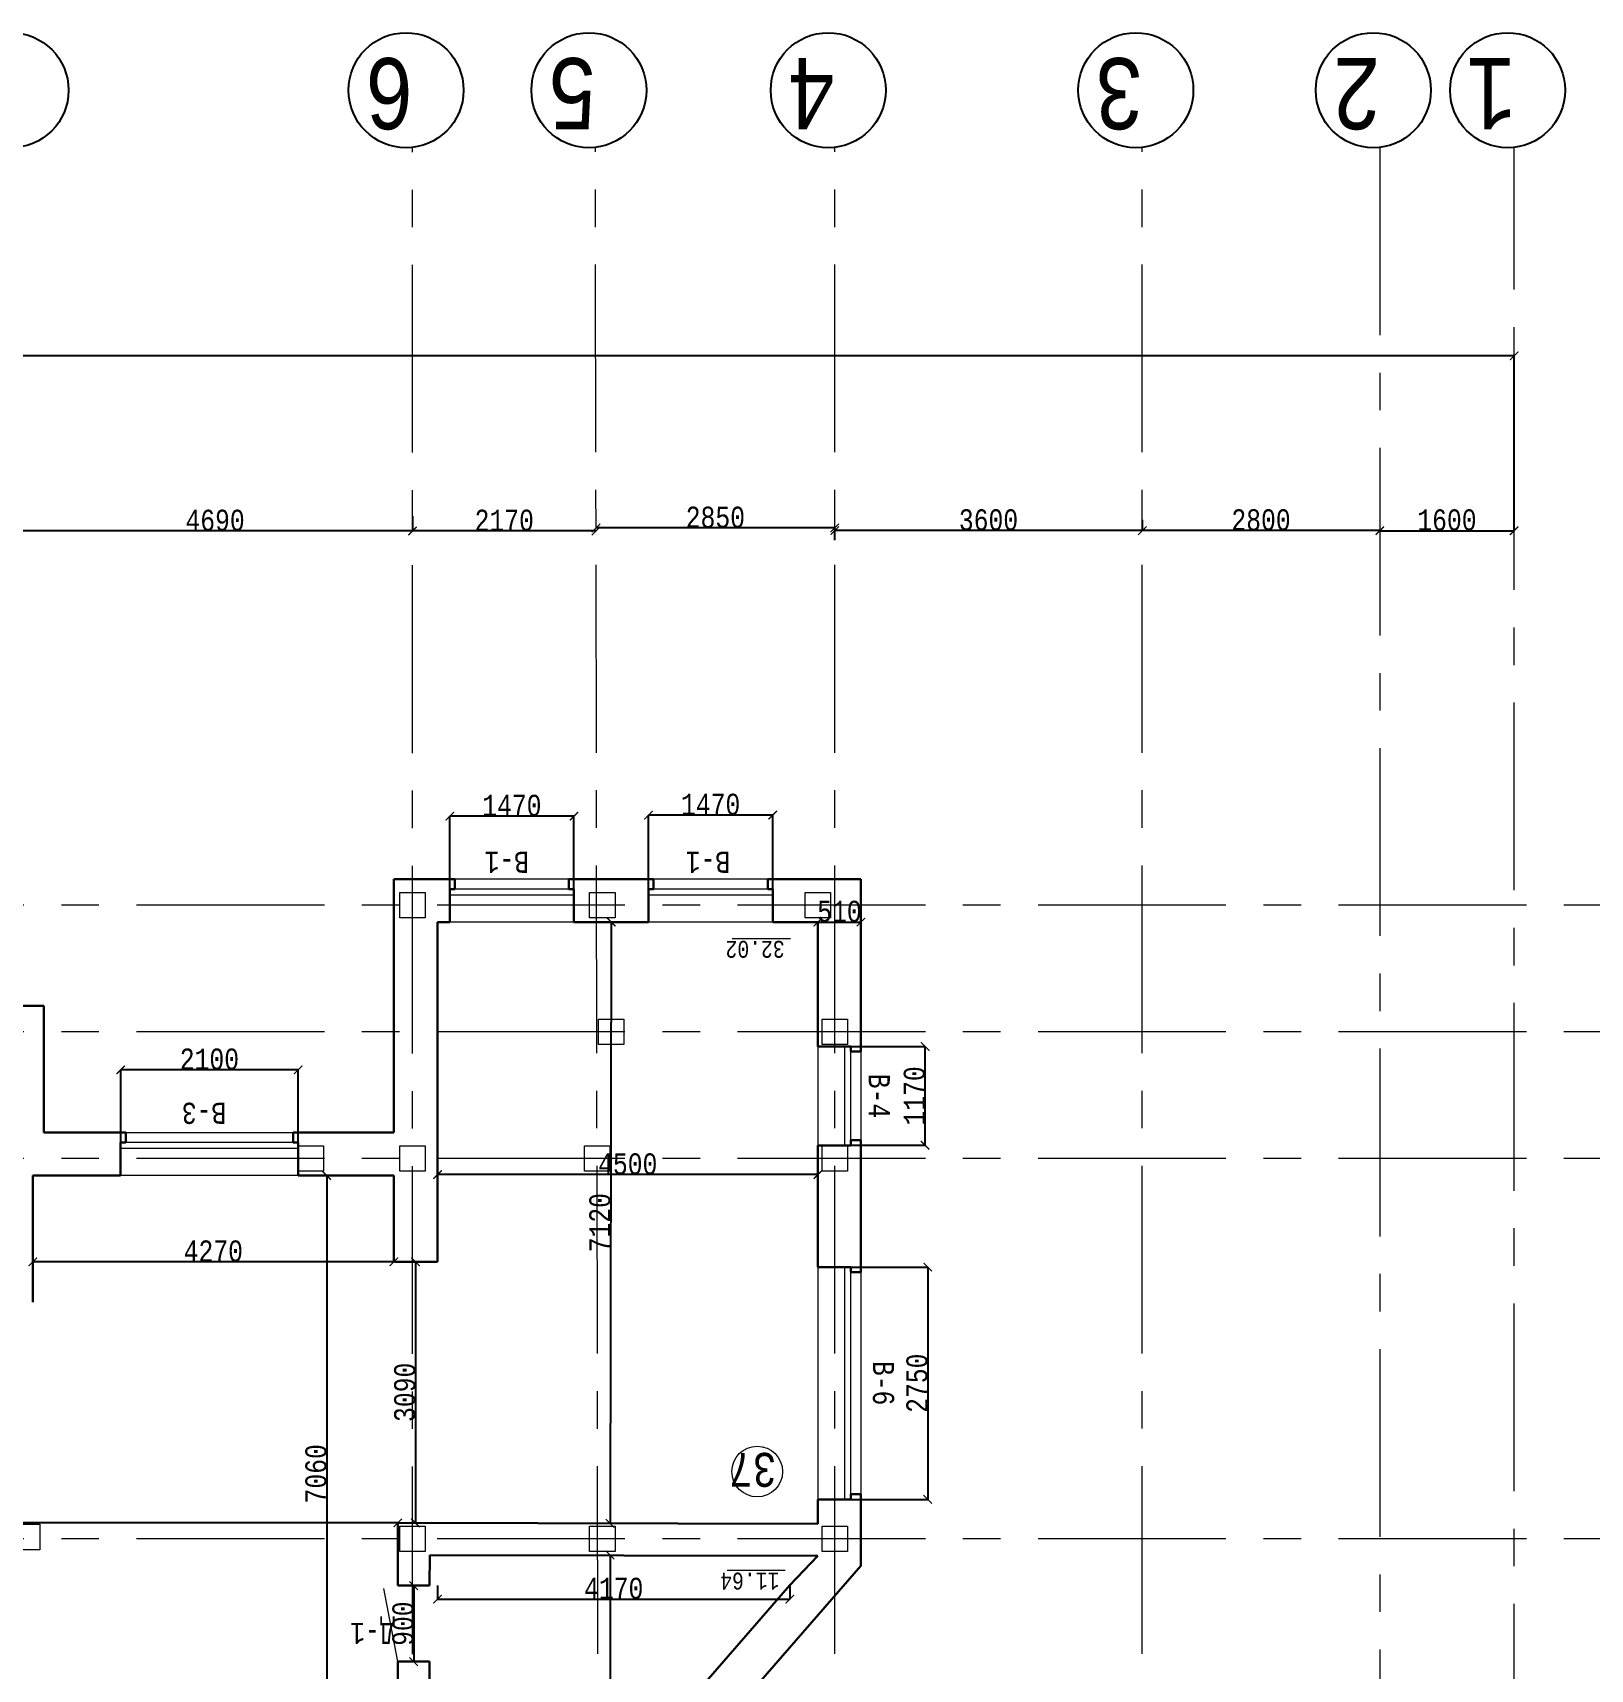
# Model space of a CAD drawing. Header units: millimetres. Extents: x -689206 to 4969298, y -1019800 to 703299.
# Drawn here: x -93654 to -75223, y -566811 to -547439 of the extents above; entities that cross this region are included whole.
import ezdxf

# ---------------------------------------------------------------- set-up
doc = ezdxf.new("R2010")
doc.units = ezdxf.units.MM
doc.linetypes.add('JIS_02_4.0', pattern=[5.5, 4, -1.5])
doc.linetypes.add('осеваяX2', pattern=[101.6, 63.5, -12.7, 12.7, -12.7])
for name, color, linetype, lineweight in [('несущие', 7, 'Continuous', 30), ('ОКНА', 250, 'Continuous', 20), ('ПЕРЕГОРОДКИ', 252, 'Continuous', 9), ('РАЗМЕРЫ', 7, 'Continuous', 9), ('сваи', 7, 'JIS_02_4.0', 30), ('стены', 7, 'Continuous', 20)]:
    doc.layers.add(name, color=color, linetype=linetype, lineweight=lineweight)
doc.layers.add('сетка', color=104, linetype='Continuous')
doc.layers.add('четотам', color=7, linetype='Continuous')
doc.styles.add('Аннотативный', font='isocteur.ttf', dxfattribs={"width": 0.7, "height": 250})
doc.dimstyles.new('Аннотативный', dxfattribs={"dimscale": 0, "dimtxt": 250, "dimasz": 100, "dimexe": 1.25, "dimexo": 0.625, "dimtad": 1, "dimdec": 0, "dimtxsty": 'Аннотативный', "dimblk": 'ARCHTICK', "dimcen": 2.5, "dimadec": 0, "dimazin": 0, "dimtfac": 1, "dimtdec": 0, "dimtmove": 0, "dimatfit": 3, "dimfxl": 1, "dimarcsym": 0})

# ---------------------------------------------------------------- blocks, each defined once
blk = doc.blocks.new('_ArchTick')
at = {"color": 0, "linetype": 'ByBlock', "const_width": 0.15}
blk.add_lwpolyline([(-0.5, -0.5), (0.5, 0.5)], dxfattribs=at)
blk = doc.blocks.new('*D3335')
at = {"layer": 'Defpoints', "color": 0, "lineweight": 0, "transparency": 16777216}
for p in [(-93653, -561297), (-89381, -561297), (-93653, -561988)]:
    blk.add_point(p, dxfattribs=at)
at = {"layer": 'стены', "color": 0, "lineweight": -2, "transparency": 16777216}
for p, q in [((-93653, -561297), (-93653, -561989)), ((-89381, -561297), (-89381, -561989)), ((-89381, -561988), (-93653, -561988))]:
    blk.add_line(p, q, dxfattribs=at)
at = {"layer": 'стены', "color": 0, "lineweight": -2, "transparency": 16777216, "xscale": 100, "yscale": 100, "zscale": 100, "rotation": 180}
blk.add_blockref('_ArchTick', (-93653, -561988), dxfattribs=at)
at = {"layer": 'стены', "color": 0, "lineweight": -2, "transparency": 16777216, "xscale": 100, "yscale": 100, "zscale": 100}
blk.add_blockref('_ArchTick', (-89381, -561988), dxfattribs=at)
at = {"layer": 'стены', "color": 0, "lineweight": 5, "transparency": 16777216, "insert": (-91517, -561862), "char_height": 250, "attachment_point": 5, "style": 'Аннотативный'}
blk.add_mtext('4270', dxfattribs=at)
blk = doc.blocks.new('*D3337')
at = {"layer": 'Defpoints', "color": 0, "lineweight": 0, "transparency": 16777216}
for p in [(-88863, -565817), (-84694, -565817), (-84694, -565981)]:
    blk.add_point(p, dxfattribs=at)
at = {"layer": 'стены', "color": 0, "lineweight": -2, "transparency": 16777216}
for p, q in [((-88863, -565818), (-88863, -565982)), ((-84694, -565818), (-84694, -565982)), ((-88863, -565981), (-84694, -565981))]:
    blk.add_line(p, q, dxfattribs=at)
at = {"layer": 'стены', "color": 0, "lineweight": -2, "transparency": 16777216, "xscale": 100, "yscale": 100, "zscale": 100, "rotation": 180}
blk.add_blockref('_ArchTick', (-88863, -565981), dxfattribs=at)
at = {"layer": 'стены', "color": 0, "lineweight": -2, "transparency": 16777216, "xscale": 100, "yscale": 100, "zscale": 100}
blk.add_blockref('_ArchTick', (-84694, -565981), dxfattribs=at)
at = {"layer": 'стены', "color": 0, "lineweight": 5, "transparency": 16777216, "insert": (-86779, -565855), "char_height": 250, "attachment_point": 5, "style": 'Аннотативный'}
blk.add_mtext('4170', dxfattribs=at)
blk = doc.blocks.new('*D3375')
at = {"layer": 'Defpoints', "color": 0, "lineweight": 0, "transparency": 16777216}
for p in [(-86808, -557967), (-86822, -565084), (-86822, -565084)]:
    blk.add_point(p, dxfattribs=at)
at = {"layer": 'ОКНА', "color": 0, "lineweight": -2, "transparency": 16777216}
for p, q in [((-86808, -557967), (-86822, -565084)), ((-86809, -557967), (-86809, -557967)), ((-86823, -565084), (-86823, -565084))]:
    blk.add_line(p, q, dxfattribs=at)
at = {"layer": 'ОКНА', "color": 0, "lineweight": -2, "transparency": 16777216, "xscale": 100, "yscale": 100, "zscale": 100}
for p, rotation in [((-86808, -557967), 89.88563864919588), ((-86822, -565084), 269.8856386491959)]:
    blk.add_blockref('_ArchTick', p, dxfattribs=dict(at, rotation=rotation))
at = {"layer": 'ОКНА', "color": 0, "lineweight": 5, "transparency": 16777216, "insert": (-86941, -561525), "char_height": 250, "attachment_point": 5, "rotation": 89.8856, "style": 'Аннотативный'}
blk.add_mtext('7120', dxfattribs=at)
blk = doc.blocks.new('*D3376')
at = {"layer": 'Defpoints', "color": 0, "lineweight": 0, "transparency": 16777216}
for p in [(-88863, -560956), (-88863, -561329), (-84363, -561329)]:
    blk.add_point(p, dxfattribs=at)
at = {"layer": 'ОКНА', "color": 0, "lineweight": -2, "transparency": 16777216}
for p, q in [((-88863, -561329), (-88863, -560955)), ((-84363, -560956), (-88863, -560956)), ((-84363, -561329), (-84363, -560955))]:
    blk.add_line(p, q, dxfattribs=at)
at = {"layer": 'ОКНА', "color": 0, "lineweight": -2, "transparency": 16777216, "xscale": 100, "yscale": 100, "zscale": 100, "rotation": 180}
blk.add_blockref('_ArchTick', (-88863, -560956), dxfattribs=at)
at = {"layer": 'ОКНА', "color": 0, "lineweight": -2, "transparency": 16777216, "xscale": 100, "yscale": 100, "zscale": 100}
blk.add_blockref('_ArchTick', (-84363, -560956), dxfattribs=at)
at = {"layer": 'ОКНА', "color": 0, "lineweight": 5, "transparency": 16777216, "insert": (-86613, -560831), "char_height": 250, "attachment_point": 5, "style": 'Аннотативный'}
blk.add_mtext('4500', dxfattribs=at)
blk = doc.blocks.new('*D3433')
at = {"layer": 'Defpoints', "color": 0, "linetype": 'ByBlock', "lineweight": 0, "transparency": 16777216}
for p in [(-84363, -562050), (-84363, -564800), (-83063, -564800)]:
    blk.add_point(p, dxfattribs=at)
at = {"layer": 'РАЗМЕРЫ', "color": 0, "linetype": 'ByBlock', "lineweight": -2, "transparency": 16777216}
for p, q in [((-84363, -562050), (-83062, -562050)), ((-83063, -562050), (-83063, -564800)), ((-84363, -564800), (-83062, -564800))]:
    blk.add_line(p, q, dxfattribs=at)
at = {"layer": 'РАЗМЕРЫ', "color": 0, "linetype": 'ByBlock', "lineweight": -2, "transparency": 16777216, "xscale": 100, "yscale": 100, "zscale": 100}
for p, rotation in [((-83063, -562050), 90), ((-83063, -564800), 270)]:
    blk.add_blockref('_ArchTick', p, dxfattribs=dict(at, rotation=rotation))
at = {"layer": 'РАЗМЕРЫ', "color": 0, "linetype": 'ByBlock', "lineweight": 5, "transparency": 16777216, "insert": (-83189, -563425), "char_height": 250, "attachment_point": 5, "rotation": 90, "style": 'Аннотативный'}
blk.add_mtext('2750', dxfattribs=at)
blk = doc.blocks.new('*D3434')
at = {"layer": 'Defpoints', "color": 0, "linetype": 'ByBlock', "lineweight": 0, "transparency": 16777216}
for p in [(-84363, -559439), (-83094, -559439), (-84363, -560609)]:
    blk.add_point(p, dxfattribs=at)
at = {"layer": 'РАЗМЕРЫ', "color": 0, "linetype": 'ByBlock', "lineweight": -2, "transparency": 16777216}
for p, q in [((-84363, -559439), (-83093, -559439)), ((-83094, -560609), (-83094, -559439)), ((-84363, -560609), (-83093, -560609))]:
    blk.add_line(p, q, dxfattribs=at)
at = {"layer": 'РАЗМЕРЫ', "color": 0, "linetype": 'ByBlock', "lineweight": -2, "transparency": 16777216, "xscale": 100, "yscale": 100, "zscale": 100}
for p, rotation in [((-83094, -559439), 90), ((-83094, -560609), 270)]:
    blk.add_blockref('_ArchTick', p, dxfattribs=dict(at, rotation=rotation))
at = {"layer": 'РАЗМЕРЫ', "color": 0, "linetype": 'ByBlock', "lineweight": 5, "transparency": 16777216, "insert": (-83220, -560024), "char_height": 250, "attachment_point": 5, "rotation": 90, "style": 'Аннотативный'}
blk.add_mtext('1170', dxfattribs=at)
blk = doc.blocks.new('*D3435')
at = {"layer": 'Defpoints', "color": 0, "linetype": 'ByBlock', "lineweight": 0, "transparency": 16777216}
for p in [(-86367, -556700), (-86367, -557967), (-84897, -557967)]:
    blk.add_point(p, dxfattribs=at)
at = {"layer": 'РАЗМЕРЫ', "color": 0, "linetype": 'ByBlock', "lineweight": -2, "transparency": 16777216}
for p, q in [((-86367, -557966), (-86367, -556699)), ((-84897, -556700), (-86367, -556700)), ((-84897, -557966), (-84897, -556699))]:
    blk.add_line(p, q, dxfattribs=at)
at = {"layer": 'РАЗМЕРЫ', "color": 0, "linetype": 'ByBlock', "lineweight": -2, "transparency": 16777216, "xscale": 100, "yscale": 100, "zscale": 100, "rotation": 180}
blk.add_blockref('_ArchTick', (-86367, -556700), dxfattribs=at)
at = {"layer": 'РАЗМЕРЫ', "color": 0, "linetype": 'ByBlock', "lineweight": -2, "transparency": 16777216, "xscale": 100, "yscale": 100, "zscale": 100}
blk.add_blockref('_ArchTick', (-84897, -556700), dxfattribs=at)
at = {"layer": 'РАЗМЕРЫ', "color": 0, "linetype": 'ByBlock', "lineweight": 5, "transparency": 16777216, "insert": (-85632, -556574), "char_height": 250, "attachment_point": 5, "style": 'Аннотативный'}
blk.add_mtext('1470', dxfattribs=at)
blk = doc.blocks.new('*D3436')
at = {"layer": 'Defpoints', "color": 0, "linetype": 'ByBlock', "lineweight": 0, "transparency": 16777216}
for p in [(-88719, -556713), (-88719, -557967), (-87249, -557967)]:
    blk.add_point(p, dxfattribs=at)
at = {"layer": 'РАЗМЕРЫ', "color": 0, "linetype": 'ByBlock', "lineweight": -2, "transparency": 16777216}
for p, q in [((-88719, -557966), (-88719, -556712)), ((-87249, -556713), (-88719, -556713)), ((-87249, -557966), (-87249, -556712))]:
    blk.add_line(p, q, dxfattribs=at)
at = {"layer": 'РАЗМЕРЫ', "color": 0, "linetype": 'ByBlock', "lineweight": -2, "transparency": 16777216, "xscale": 100, "yscale": 100, "zscale": 100, "rotation": 180}
blk.add_blockref('_ArchTick', (-88719, -556713), dxfattribs=at)
at = {"layer": 'РАЗМЕРЫ', "color": 0, "linetype": 'ByBlock', "lineweight": -2, "transparency": 16777216, "xscale": 100, "yscale": 100, "zscale": 100}
blk.add_blockref('_ArchTick', (-87249, -556713), dxfattribs=at)
at = {"layer": 'РАЗМЕРЫ', "color": 0, "linetype": 'ByBlock', "lineweight": 5, "transparency": 16777216, "insert": (-87984, -556587), "char_height": 250, "attachment_point": 5, "style": 'Аннотативный'}
blk.add_mtext('1470', dxfattribs=at)
blk = doc.blocks.new('*D3454')
at = {"layer": 'Defpoints', "color": 0, "linetype": 'ByBlock', "lineweight": 0, "transparency": 16777216}
for p in [(-92613, -559715), (-92613, -560967), (-90513, -560967)]:
    blk.add_point(p, dxfattribs=at)
at = {"layer": 'РАЗМЕРЫ', "color": 0, "linetype": 'ByBlock', "lineweight": -2, "transparency": 16777216}
for p, q in [((-92613, -560966), (-92613, -559714)), ((-90513, -559715), (-92613, -559715)), ((-90513, -560966), (-90513, -559714))]:
    blk.add_line(p, q, dxfattribs=at)
at = {"layer": 'РАЗМЕРЫ', "color": 0, "linetype": 'ByBlock', "lineweight": -2, "transparency": 16777216, "xscale": 100, "yscale": 100, "zscale": 100, "rotation": 180}
blk.add_blockref('_ArchTick', (-92613, -559715), dxfattribs=at)
at = {"layer": 'РАЗМЕРЫ', "color": 0, "linetype": 'ByBlock', "lineweight": -2, "transparency": 16777216, "xscale": 100, "yscale": 100, "zscale": 100}
blk.add_blockref('_ArchTick', (-90513, -559715), dxfattribs=at)
at = {"layer": 'РАЗМЕРЫ', "color": 0, "linetype": 'ByBlock', "lineweight": 5, "transparency": 16777216, "insert": (-91563, -559590), "char_height": 250, "attachment_point": 5, "style": 'Аннотативный'}
blk.add_mtext('2100', dxfattribs=at)
blk = doc.blocks.new('*D3412')
at = {"layer": 'Defpoints', "color": 0, "linetype": 'ByBlock', "lineweight": 0, "transparency": 16777216}
for p in [(-89947, -560967), (-90175, -568027), (-89948, -568027)]:
    blk.add_point(p, dxfattribs=at)
at = {"layer": 'РАЗМЕРЫ', "color": 0, "linetype": 'ByBlock', "lineweight": -2, "transparency": 16777216}
for p, q in [((-89948, -560967), (-90176, -560967)), ((-90175, -560967), (-90175, -568027)), ((-89949, -568027), (-90176, -568027))]:
    blk.add_line(p, q, dxfattribs=at)
at = {"layer": 'РАЗМЕРЫ', "color": 0, "linetype": 'ByBlock', "lineweight": -2, "transparency": 16777216, "xscale": 100, "yscale": 100, "zscale": 100}
for p, rotation in [((-90175, -560967), 89.99630299813984), ((-90175, -568027), 269.9963029981398)]:
    blk.add_blockref('_ArchTick', p, dxfattribs=dict(at, rotation=rotation))
at = {"layer": 'РАЗМЕРЫ', "color": 0, "linetype": 'ByBlock', "lineweight": 5, "transparency": 16777216, "insert": (-90301, -564497), "char_height": 250, "attachment_point": 5, "rotation": 89.9963, "style": 'Аннотативный'}
blk.add_mtext('7060', dxfattribs=at)
blk = doc.blocks.new('*D3413')
at = {"layer": 'Defpoints', "color": 0, "linetype": 'ByBlock', "lineweight": 0, "transparency": 16777216}
for p in [(-84363, -557967), (-83853, -557967), (-83853, -557967)]:
    blk.add_point(p, dxfattribs=at)
at = {"layer": 'РАЗМЕРЫ', "color": 0, "linetype": 'ByBlock', "lineweight": -2, "transparency": 16777216}
for p, q in [((-84363, -557966), (-84363, -557965)), ((-84363, -557967), (-83853, -557967)), ((-83853, -557966), (-83853, -557965))]:
    blk.add_line(p, q, dxfattribs=at)
at = {"layer": 'РАЗМЕРЫ', "color": 0, "linetype": 'ByBlock', "lineweight": -2, "transparency": 16777216, "xscale": 100, "yscale": 100, "zscale": 100, "rotation": 180}
blk.add_blockref('_ArchTick', (-84363, -557967), dxfattribs=at)
at = {"layer": 'РАЗМЕРЫ', "color": 0, "linetype": 'ByBlock', "lineweight": -2, "transparency": 16777216, "xscale": 100, "yscale": 100, "zscale": 100}
blk.add_blockref('_ArchTick', (-83853, -557967), dxfattribs=at)
at = {"layer": 'РАЗМЕРЫ', "color": 0, "linetype": 'ByBlock', "lineweight": 9, "transparency": 16777216, "insert": (-84108, -557841), "char_height": 250, "attachment_point": 5, "style": 'Аннотативный'}
blk.add_mtext('510', dxfattribs=at)
blk = doc.blocks.new('*D3496')
at = {"layer": 'Defpoints', "color": 0, "lineweight": 0, "ltscale": 150, "transparency": 16777216}
for p in [(-89146, -565821), (-89146, -566721), (-89146, -566721)]:
    blk.add_point(p, dxfattribs=at)
at = {"layer": 'РАЗМЕРЫ', "color": 0, "lineweight": -2, "ltscale": 150, "transparency": 16777216}
for p, q in [((-89146, -565821), (-89147, -565821)), ((-89146, -565821), (-89146, -566721)), ((-89146, -566721), (-89147, -566721))]:
    blk.add_line(p, q, dxfattribs=at)
at = {"layer": 'РАЗМЕРЫ', "color": 0, "lineweight": -2, "ltscale": 150, "transparency": 16777216, "xscale": 100, "yscale": 100, "zscale": 100}
for p, rotation in [((-89146, -565821), 90), ((-89146, -566721), 270)]:
    blk.add_blockref('_ArchTick', p, dxfattribs=dict(at, rotation=rotation))
at = {"layer": 'РАЗМЕРЫ', "color": 0, "lineweight": 5, "ltscale": 150, "transparency": 16777216, "insert": (-89271, -566271), "char_height": 250, "attachment_point": 5, "rotation": 90, "style": 'Аннотативный'}
blk.add_mtext('900', dxfattribs=at)
blk = doc.blocks.new('*D3498')
at = {"layer": 'Defpoints', "color": 0, "lineweight": 0, "ltscale": 150, "transparency": 16777216}
for p in [(-88955, -565459), (-88963, -569743), (-86822, -569743)]:
    blk.add_point(p, dxfattribs=at)
at = {"layer": 'РАЗМЕРЫ', "color": 0, "lineweight": -2, "ltscale": 150, "transparency": 16777216}
for p, q in [((-88954, -565459), (-86821, -565459)), ((-86822, -565459), (-86822, -569743)), ((-88963, -569743), (-86821, -569743))]:
    blk.add_line(p, q, dxfattribs=at)
at = {"layer": 'РАЗМЕРЫ', "color": 0, "lineweight": -2, "ltscale": 150, "transparency": 16777216, "xscale": 100, "yscale": 100, "zscale": 100}
for p, rotation in [((-86822, -565459), 90), ((-86822, -569743), 270)]:
    blk.add_blockref('_ArchTick', p, dxfattribs=dict(at, rotation=rotation))
at = {"layer": 'РАЗМЕРЫ', "color": 0, "lineweight": 5, "ltscale": 150, "transparency": 16777216, "insert": (-86948, -567601), "char_height": 250, "attachment_point": 5, "rotation": 90, "style": 'Аннотативный'}
blk.add_mtext('4280', dxfattribs=at)
blk = doc.blocks.new('*D3499')
at = {"layer": 'Defpoints', "color": 0, "lineweight": 0, "ltscale": 150, "transparency": 16777216}
for p in [(-89118, -561988), (-89125, -565079), (-89125, -565079)]:
    blk.add_point(p, dxfattribs=at)
at = {"layer": 'РАЗМЕРЫ', "color": 0, "lineweight": -2, "ltscale": 150, "transparency": 16777216}
for p, q in [((-89119, -561988), (-89126, -561988)), ((-89125, -561988), (-89125, -565079)), ((-89125, -565079), (-89126, -565079))]:
    blk.add_line(p, q, dxfattribs=at)
at = {"layer": 'РАЗМЕРЫ', "color": 0, "lineweight": -2, "ltscale": 150, "transparency": 16777216, "xscale": 100, "yscale": 100, "zscale": 100}
for p, rotation in [((-89125, -561988), 90), ((-89125, -565079), 270)]:
    blk.add_blockref('_ArchTick', p, dxfattribs=dict(at, rotation=rotation))
at = {"layer": 'РАЗМЕРЫ', "color": 0, "lineweight": 5, "ltscale": 150, "transparency": 16777216, "insert": (-89250, -563533), "char_height": 250, "attachment_point": 5, "rotation": 90, "style": 'Аннотативный'}
blk.add_mtext('3090', dxfattribs=at)
blk = doc.blocks.new('*D3517')
at = {"layer": 'Defpoints', "color": 0, "lineweight": 0, "ltscale": 15000, "transparency": 16777216}
for p in [(-105633, -565079), (-105633, -565079), (-89334, -565079)]:
    blk.add_point(p, dxfattribs=at)
at = {"layer": 'сваи', "color": 0, "lineweight": -2, "ltscale": 15000, "transparency": 16777216}
for p, q in [((-105633, -565078), (-105633, -565077)), ((-89334, -565079), (-105633, -565079)), ((-89334, -565078), (-89334, -565077))]:
    blk.add_line(p, q, dxfattribs=at)
at = {"layer": 'сваи', "color": 0, "lineweight": -2, "ltscale": 15000, "transparency": 16777216, "xscale": 100, "yscale": 100, "zscale": 100, "rotation": 180}
blk.add_blockref('_ArchTick', (-105633, -565079), dxfattribs=at)
at = {"layer": 'сваи', "color": 0, "lineweight": -2, "ltscale": 15000, "transparency": 16777216, "xscale": 100, "yscale": 100, "zscale": 100}
blk.add_blockref('_ArchTick', (-89334, -565079), dxfattribs=at)
at = {"layer": 'сваи', "color": 0, "lineweight": 5, "ltscale": 15000, "transparency": 16777216, "insert": (-97484, -564953), "char_height": 250, "attachment_point": 5, "style": 'Аннотативный'}
blk.add_mtext('16300', dxfattribs=at)
blk = doc.blocks.new('*D3550')
at = {"layer": 'Defpoints', "color": 0, "lineweight": 0, "ltscale": 35, "transparency": 16777216}
for p in [(-80524, -553205), (-80524, -553333), (-77713, -553333)]:
    blk.add_point(p, dxfattribs=at)
at = {"layer": 'РАЗМЕРЫ', "color": 0, "lineweight": -2, "ltscale": 35, "transparency": 16777216}
for p, q in [((-80524, -553206), (-80524, -553334)), ((-77713, -553333), (-80524, -553333)), ((-77713, -553332), (-77713, -553332))]:
    blk.add_line(p, q, dxfattribs=at)
at = {"layer": 'РАЗМЕРЫ', "color": 0, "lineweight": -2, "ltscale": 35, "transparency": 16777216, "xscale": 100, "yscale": 100, "zscale": 100, "rotation": 180}
blk.add_blockref('_ArchTick', (-80524, -553333), dxfattribs=at)
at = {"layer": 'РАЗМЕРЫ', "color": 0, "lineweight": -2, "ltscale": 35, "transparency": 16777216, "xscale": 100, "yscale": 100, "zscale": 100}
blk.add_blockref('_ArchTick', (-77713, -553333), dxfattribs=at)
at = {"layer": 'РАЗМЕРЫ', "color": 0, "lineweight": 5, "ltscale": 35, "transparency": 16777216, "insert": (-79119, -553207), "char_height": 250, "attachment_point": 5, "style": 'Аннотативный'}
blk.add_mtext('2800', dxfattribs=at)
blk = doc.blocks.new('*D3551')
at = {"layer": 'Defpoints', "color": 0, "lineweight": 0, "ltscale": 35, "transparency": 16777216}
for p in [(-84163, -553333), (-84163, -553447), (-80524, -553333)]:
    blk.add_point(p, dxfattribs=at)
at = {"layer": 'РАЗМЕРЫ', "color": 0, "lineweight": -2, "ltscale": 35, "transparency": 16777216}
for p, q in [((-84163, -553446), (-84163, -553332)), ((-80524, -553333), (-84163, -553333)), ((-80524, -553332), (-80524, -553332))]:
    blk.add_line(p, q, dxfattribs=at)
at = {"layer": 'РАЗМЕРЫ', "color": 0, "lineweight": -2, "ltscale": 35, "transparency": 16777216, "xscale": 100, "yscale": 100, "zscale": 100, "rotation": 180}
blk.add_blockref('_ArchTick', (-84163, -553333), dxfattribs=at)
at = {"layer": 'РАЗМЕРЫ', "color": 0, "lineweight": -2, "ltscale": 35, "transparency": 16777216, "xscale": 100, "yscale": 100, "zscale": 100}
blk.add_blockref('_ArchTick', (-80524, -553333), dxfattribs=at)
at = {"layer": 'РАЗМЕРЫ', "color": 0, "lineweight": 5, "ltscale": 35, "transparency": 16777216, "insert": (-82344, -553207), "char_height": 250, "attachment_point": 5, "style": 'Аннотативный'}
blk.add_mtext('3600', dxfattribs=at)
blk = doc.blocks.new('*D3552')
at = {"layer": 'Defpoints', "color": 0, "lineweight": 0, "ltscale": 35, "transparency": 16777216}
for p in [(-86988, -553301), (-86988, -553301), (-84163, -553333)]:
    blk.add_point(p, dxfattribs=at)
at = {"layer": 'РАЗМЕРЫ', "color": 0, "lineweight": -2, "ltscale": 35, "transparency": 16777216}
for p, q in [((-84163, -553301), (-86988, -553301)), ((-86988, -553302), (-86988, -553302)), ((-84163, -553332), (-84163, -553300))]:
    blk.add_line(p, q, dxfattribs=at)
at = {"layer": 'РАЗМЕРЫ', "color": 0, "lineweight": -2, "ltscale": 35, "transparency": 16777216, "xscale": 100, "yscale": 100, "zscale": 100, "rotation": 180}
blk.add_blockref('_ArchTick', (-86988, -553301), dxfattribs=at)
at = {"layer": 'РАЗМЕРЫ', "color": 0, "lineweight": -2, "ltscale": 35, "transparency": 16777216, "xscale": 100, "yscale": 100, "zscale": 100}
blk.add_blockref('_ArchTick', (-84163, -553301), dxfattribs=at)
at = {"layer": 'РАЗМЕРЫ', "color": 0, "lineweight": 5, "ltscale": 35, "transparency": 16777216, "insert": (-85576, -553176), "char_height": 250, "attachment_point": 5, "style": 'Аннотативный'}
blk.add_mtext('2850', dxfattribs=at)
blk = doc.blocks.new('*D3553')
at = {"layer": 'Defpoints', "color": 0, "lineweight": 0, "ltscale": 35, "transparency": 16777216}
for p in [(-89160, -553162), (-89160, -553337), (-86988, -553337)]:
    blk.add_point(p, dxfattribs=at)
at = {"layer": 'РАЗМЕРЫ', "color": 0, "lineweight": -2, "ltscale": 35, "transparency": 16777216}
for p, q in [((-89160, -553163), (-89160, -553339)), ((-86988, -553337), (-89160, -553337)), ((-86988, -553337), (-86988, -553336))]:
    blk.add_line(p, q, dxfattribs=at)
at = {"layer": 'РАЗМЕРЫ', "color": 0, "lineweight": -2, "ltscale": 35, "transparency": 16777216, "xscale": 100, "yscale": 100, "zscale": 100, "rotation": 180}
blk.add_blockref('_ArchTick', (-89160, -553337), dxfattribs=at)
at = {"layer": 'РАЗМЕРЫ', "color": 0, "lineweight": -2, "ltscale": 35, "transparency": 16777216, "xscale": 100, "yscale": 100, "zscale": 100}
blk.add_blockref('_ArchTick', (-86988, -553337), dxfattribs=at)
at = {"layer": 'РАЗМЕРЫ', "color": 0, "lineweight": 5, "ltscale": 35, "transparency": 16777216, "insert": (-88074, -553212), "char_height": 250, "attachment_point": 5, "style": 'Аннотативный'}
blk.add_mtext('2170', dxfattribs=at)
blk = doc.blocks.new('*D3554')
at = {"layer": 'Defpoints', "color": 0, "lineweight": 0, "ltscale": 35, "transparency": 16777216}
for p in [(-93833, -553337), (-93833, -553446), (-89160, -553337)]:
    blk.add_point(p, dxfattribs=at)
at = {"layer": 'РАЗМЕРЫ', "color": 0, "lineweight": -2, "ltscale": 35, "transparency": 16777216}
for p, q in [((-93833, -553445), (-93833, -553336)), ((-89160, -553337), (-93833, -553337)), ((-89160, -553337), (-89160, -553336))]:
    blk.add_line(p, q, dxfattribs=at)
at = {"layer": 'РАЗМЕРЫ', "color": 0, "lineweight": -2, "ltscale": 35, "transparency": 16777216, "xscale": 100, "yscale": 100, "zscale": 100, "rotation": 180}
blk.add_blockref('_ArchTick', (-93833, -553337), dxfattribs=at)
at = {"layer": 'РАЗМЕРЫ', "color": 0, "lineweight": -2, "ltscale": 35, "transparency": 16777216, "xscale": 100, "yscale": 100, "zscale": 100}
blk.add_blockref('_ArchTick', (-89160, -553337), dxfattribs=at)
at = {"layer": 'РАЗМЕРЫ', "color": 0, "lineweight": 5, "ltscale": 35, "transparency": 16777216, "insert": (-91496, -553212), "char_height": 250, "attachment_point": 5, "style": 'Аннотативный'}
blk.add_mtext('4690', dxfattribs=at)
blk = doc.blocks.new('*D3565')
at = {"layer": 'Defpoints', "color": 0, "lineweight": 0, "ltscale": 35, "transparency": 16777216}
for p in [(-128255, -551264), (-128255, -553341), (-76124, -553341)]:
    blk.add_point(p, dxfattribs=at)
at = {"layer": 'РАЗМЕРЫ', "color": 0, "lineweight": -2, "ltscale": 35, "transparency": 16777216}
for p, q in [((-128255, -553340), (-128255, -551263)), ((-76124, -551264), (-128255, -551264)), ((-76124, -553340), (-76124, -551263))]:
    blk.add_line(p, q, dxfattribs=at)
at = {"layer": 'РАЗМЕРЫ', "color": 0, "lineweight": -2, "ltscale": 35, "transparency": 16777216, "xscale": 100, "yscale": 100, "zscale": 100, "rotation": 180}
blk.add_blockref('_ArchTick', (-128255, -551264), dxfattribs=at)
at = {"layer": 'РАЗМЕРЫ', "color": 0, "lineweight": -2, "ltscale": 35, "transparency": 16777216, "xscale": 100, "yscale": 100, "zscale": 100}
blk.add_blockref('_ArchTick', (-76124, -551264), dxfattribs=at)
at = {"layer": 'РАЗМЕРЫ', "color": 0, "lineweight": 5, "ltscale": 35, "transparency": 16777216, "insert": (-102189, -551138), "char_height": 250, "attachment_point": 5, "style": 'Аннотативный'}
blk.add_mtext('52131', dxfattribs=at)
blk = doc.blocks.new('*D3570')
at = {"layer": 'Defpoints', "color": 0, "lineweight": 0, "ltscale": 35, "transparency": 16777216}
for p in [(-77713, -553334), (-76124, -553334), (-76124, -553334)]:
    blk.add_point(p, dxfattribs=at)
at = {"layer": 'РАЗМЕРЫ', "color": 0, "lineweight": -2, "ltscale": 35, "transparency": 16777216}
for p, q in [((-77713, -553333), (-77713, -553333)), ((-77713, -553334), (-76124, -553334)), ((-76124, -553333), (-76124, -553333))]:
    blk.add_line(p, q, dxfattribs=at)
at = {"layer": 'РАЗМЕРЫ', "color": 0, "lineweight": -2, "ltscale": 35, "transparency": 16777216, "xscale": 100, "yscale": 100, "zscale": 100, "rotation": 180}
blk.add_blockref('_ArchTick', (-77713, -553334), dxfattribs=at)
at = {"layer": 'РАЗМЕРЫ', "color": 0, "lineweight": -2, "ltscale": 35, "transparency": 16777216, "xscale": 100, "yscale": 100, "zscale": 100}
blk.add_blockref('_ArchTick', (-76124, -553334), dxfattribs=at)
at = {"layer": 'РАЗМЕРЫ', "color": 0, "lineweight": 5, "ltscale": 35, "transparency": 16777216, "insert": (-76919, -553208), "char_height": 250, "attachment_point": 5, "style": 'Аннотативный'}
blk.add_mtext('1600', dxfattribs=at)

msp = doc.modelspace()

# ---------------------------------------------------------------- linework, layer by layer
at = {"layer": 'несущие', "lineweight": 30}
for p, q in [((-88659.5, -557456.6), (-89381.5, -557456.6)), ((-86306.5, -557456.6), (-87309.5, -557456.6)), ((-83853.4, -557456.6), (-84956.5, -557456.6)), ((-88719.5, -557966.6), (-88863.5, -557966.6)), ((-88863.5, -557966.6), (-88719.5, -557966.6)), ((-86366.5, -557966.6), (-87249.5, -557966.6)), ((-84363.4, -557966.6), (-84896.5, -557966.6))]:
    msp.add_line(p, q, dxfattribs=at)
at = {"layer": 'несущие', "color": 0}
for p, q in [((-93523.5, -558956.6), (-94242.5, -558956.6)), ((-93523.5, -558956.6), (-93523.5, -560456.6)), ((-84363.4, -559439.2), (-83973.4, -559439.2)), ((-83973.4, -559439.2), (-83973.4, -559499.2)), ((-83973.4, -559499.2), (-83853.4, -559499.2)), ((-92553.4, -560456.6), (-93523.5, -560456.6)), ((-89381.5, -560456.6), (-90573.4, -560456.6)), ((-90573.4, -560576.6), (-90573.4, -560456.6)), ((-90513.4, -560576.6), (-90573.4, -560576.6)), ((-90513.4, -560966.6), (-90513.4, -560576.6)), ((-84363.4, -560609.2), (-83973.4, -560609.2)), ((-93653.5, -560966.6), (-92613.4, -560966.6)), ((-90513.4, -560966.6), (-89381.5, -560966.6)), ((-84363.4, -565468.6), (-84694.4, -565817.3))]:
    msp.add_line(p, q, dxfattribs=at)
at = {"layer": 'несущие', "color": 18, "linetype": 'ByBlock', "lineweight": 30, "true_color": 0x000000}
msp.add_line((-83973.4, -562049.7), (-84363.4, -562049.7), dxfattribs=at)
at = {"layer": 'ОКНА', "color": 18, "lineweight": 30, "true_color": 0x000000}
for p, q in [((-88659.5, -557576.6), (-88659.5, -557456.6)), ((-87309.5, -557456.6), (-87309.5, -557576.6)), ((-86306.5, -557576.6), (-86306.5, -557456.6)), ((-84956.5, -557456.6), (-84956.5, -557576.6)), ((-88719.5, -557576.6), (-88659.5, -557576.6)), ((-87249.5, -557576.6), (-87309.5, -557576.6)), ((-86366.5, -557576.6), (-86306.5, -557576.6)), ((-84896.5, -557576.6), (-84956.5, -557576.6))]:
    msp.add_line(p, q, dxfattribs=at)
at = {"layer": 'ОКНА', "color": 0, "lineweight": 13}
for p, q in [((-87309.5, -557456.6), (-88659.5, -557456.6)), ((-84956.5, -557456.6), (-86306.5, -557456.6)), ((-87249.5, -557966.6), (-88719.5, -557966.6)), ((-84896.5, -557966.6), (-86366.5, -557966.6)), ((-84363.4, -559439.2), (-84363.4, -560616.6)), ((-92553.4, -560456.6), (-90573.4, -560456.6)), ((-90513.4, -560966.6), (-92613.4, -560966.6))]:
    msp.add_line(p, q, dxfattribs=at)
at = {"layer": 'ОКНА', "color": 7, "lineweight": 30, "true_color": 0xffffff}
for p, q in [((-87309.5, -557576.6), (-87309.5, -557456.6)), ((-84956.5, -557576.6), (-84956.5, -557456.6))]:
    msp.add_line(p, q, dxfattribs=at)
at = {"layer": 'ОКНА', "color": 18, "lineweight": 13, "true_color": 0x000000}
for p, q in [((-87249.5, -557646.6), (-88719.5, -557646.6)), ((-87309.5, -557576.6), (-88659.5, -557576.6)), ((-84896.5, -557646.6), (-86366.5, -557646.6)), ((-84956.5, -557576.6), (-86306.5, -557576.6)), ((-84043.4, -560609.2), (-84043.4, -559439.2)), ((-83973.4, -560549.2), (-83973.4, -559439.2)), ((-84043.4, -564799.7), (-84043.4, -562049.7)), ((-83973.4, -564739.7), (-83973.4, -562109.7))]:
    msp.add_line(p, q, dxfattribs=at)
at = {"layer": 'ОКНА', "lineweight": 13}
for p, q in [((-90513.4, -560576.6), (-92553.4, -560576.6)), ((-90513.4, -560646.6), (-92613.4, -560646.6))]:
    msp.add_line(p, q, dxfattribs=at)
at = {"layer": 'ПЕРЕГОРОДКИ', "linetype": 'ByBlock', "lineweight": 9, "ltscale": 35}
msp.add_line((-89334.1, -566721), (-89500.7, -565854), dxfattribs=at)
at = {"layer": 'РАЗМЕРЫ', "linetype": 'осеваяX2', "lineweight": 5, "ltscale": 35}
for p, q in [((-89159.5, -598637.6), (-89159.5, -548796.3)), ((-86915.5, -598634), (-86995.5, -548796.3)), ((-80524.1, -598634), (-80524.1, -548796.3)), ((-77713.4, -548796.3), (-77713.4, -598634)), ((-76124.1, -586038.7), (-76124.1, -548796.3))]:
    msp.add_line(p, q, dxfattribs=at)
at = {"layer": 'РАЗМЕРЫ'}
for p, q in [((-84686.7, -558164.6), (-85376, -558164.6)), ((-84748.6, -565643.3), (-85437.8, -565643.3))]:
    msp.add_line(p, q, dxfattribs=at)
at = {"layer": 'РАЗМЕРЫ', "lineweight": 13}
for p, q in [((-83853.4, -559499.2), (-83853.4, -560549.2)), ((-84363.4, -562049.7), (-84363.4, -564799.7)), ((-83853.4, -562109.7), (-83853.4, -564739.7))]:
    msp.add_line(p, q, dxfattribs=at)
at = {"layer": 'РАЗМЕРЫ', "lineweight": 30}
for p, q in [((-92613.4, -560576.6), (-92553.4, -560576.6)), ((-92553.4, -560576.6), (-92553.4, -560456.6)), ((-83973.4, -560609.2), (-83973.4, -560549.2)), ((-83853.4, -560549.2), (-83973.4, -560549.2)), ((-83973.4, -562049.7), (-83973.4, -562109.7)), ((-83973.4, -562109.7), (-83853.4, -562109.7)), ((-83973.4, -564799.7), (-83973.4, -564739.7)), ((-83973.4, -564739.7), (-83853.4, -564739.7)), ((-83853.4, -564739.7), (-83973.4, -564739.7)), ((-89334.1, -565078.7), (-84363.4, -565088.6)), ((-88954.9, -565459.5), (-84363.4, -565468.6))]:
    msp.add_line(p, q, dxfattribs=at)
at = {"layer": 'РАЗМЕРЫ', "color": 0}
msp.add_line((-93653.5, -560966.6), (-92613.4, -560966.6), dxfattribs=at)
at = {"layer": 'РАЗМЕРЫ', "lineweight": 30, "ltscale": 150}
for p, q in [((-88954.9, -565459.5), (-88957.4, -565821)), ((-88957.4, -565821), (-89334.1, -565821)), ((-89334.1, -566721), (-88957.4, -566721))]:
    msp.add_line(p, q, dxfattribs=at)
at = {"layer": 'сетка', "color": 0}
for centre in [(-93910.3, -548119.9), (-89236.4, -548119.9), (-87072.4, -548119.9), (-84240.3, -548119.9), (-80600.9, -548119.9), (-77790.3, -548119.9), (-76200.9, -548119.9)]:
    msp.add_circle(centre, 680.7, dxfattribs=at)
at = {"layer": 'стены', "linetype": 'осеваяX2', "lineweight": 5, "ltscale": 35}
for p, q in [((-84163.4, -598634), (-84163.4, -548796.3)), ((-65310.7, -557766.6), (-132363.4, -557766.6)), ((-65310.7, -559266.6), (-132363.4, -559266.6)), ((-65310.7, -560766.6), (-132363.4, -560766.6)), ((-65310.7, -565268.6), (-132363.4, -565268.6))]:
    msp.add_line(p, q, dxfattribs=at)
at = {"layer": 'стены', "lineweight": 30}
for p, q in [((-89381.5, -560456.6), (-89381.5, -557456.6)), ((-83853.4, -559499.2), (-83853.4, -557456.6)), ((-88863.5, -561987.7), (-88863.5, -557966.6)), ((-84363.4, -559439.2), (-84363.4, -557966.6)), ((-92613.4, -560576.6), (-92613.4, -560966.6)), ((-84363.4, -562049.7), (-84363.4, -560609.2)), ((-84363.4, -560609.2), (-83973.4, -560609.2)), ((-83853.4, -562109.7), (-83853.4, -560549.2)), ((-93653.5, -560966.6), (-93653.5, -562464)), ((-89381.5, -560966.6), (-89381.5, -561979.7)), ((-88863.5, -561987.7), (-89373.5, -561987.7)), ((-84363.4, -565088.6), (-84363.4, -564799.7)), ((-83853.4, -565586.2), (-83853.4, -564739.7)), ((-89334.1, -565821), (-89334.1, -565078.7)), ((-83853.4, -565586.2), (-87603.4, -569891.6)), ((-84694.4, -565817.3), (-87746, -569320.9)), ((-89334.1, -568026.7), (-89334.1, -566721)), ((-88963.5, -569742.7), (-88957.4, -566721))]:
    msp.add_line(p, q, dxfattribs=at)
at = {"layer": 'стены', "color": 18, "lineweight": 30, "true_color": 0x000000}
for p, q in [((-88719.5, -557576.6), (-88719.5, -557966.6)), ((-87249.5, -557966.6), (-87249.5, -557576.6)), ((-86366.5, -557576.6), (-86366.5, -557966.6)), ((-84896.5, -557966.6), (-84896.5, -557576.6)), ((-84363.4, -564799.7), (-83973.4, -564799.7))]:
    msp.add_line(p, q, dxfattribs=at)
at = {"layer": 'стены'}
for p, q in [((-83853.4, -558849.2), (-83853.4, -558828.7)), ((-83853.4, -564739.7), (-83853.4, -565586.2)), ((-83853.4, -564739.7), (-83853.4, -565586.2)), ((-83853.4, -565586.2), (-87603.4, -569891.6)), ((-83853.4, -565586.2), (-87603.4, -569891.6))]:
    msp.add_line(p, q, dxfattribs=at)
at = {"layer": 'стены', "color": 1, "linetype": 'осеваяX2', "ltscale": 10}
msp.add_line((-84363.4, -562049.7), (-84363.4, -561539.2), dxfattribs=at)
at = {"layer": 'стены', "color": 7, "lineweight": 30, "true_color": 0xffffff}
msp.add_line((-83973.4, -562049.7), (-84363.4, -562049.7), dxfattribs=at)
at = {"layer": 'стены', "lineweight": 20}
for points in [[(-89009.5, -557916.6), (-89309.5, -557916.6), (-89309.5, -557616.6), (-89009.5, -557616.6)], [(-86763.4, -557916.6), (-87063.4, -557916.6), (-87063.4, -557616.6), (-86763.4, -557616.6)], [(-84213.4, -557916.6), (-84513.4, -557916.6), (-84513.4, -557616.6), (-84213.4, -557616.6)], [(-86660.6, -559416.6), (-86960.6, -559416.6), (-86960.6, -559116.6), (-86660.6, -559116.6)], [(-84013.4, -559416.6), (-84313.4, -559416.6), (-84313.4, -559116.6), (-84013.4, -559116.6)], [(-90213.4, -560916.6), (-90513.4, -560916.6), (-90513.4, -560616.6), (-90213.4, -560616.6)], [(-89009.5, -560916.6), (-89309.5, -560916.6), (-89309.5, -560616.6), (-89009.5, -560616.6)], [(-86826.3, -560916.6), (-87126.3, -560916.6), (-87126.3, -560616.6), (-86826.3, -560616.6)], [(-84013.4, -560916.6), (-84313.4, -560916.6), (-84313.4, -560616.6), (-84013.4, -560616.6)], [(-93567.9, -565395.3), (-93867.9, -565395.3), (-93867.9, -565095.3), (-93567.9, -565095.3)], [(-89009.5, -565418.6), (-89309.5, -565418.6), (-89309.5, -565118.6), (-89009.5, -565118.6)], [(-86763.4, -565418.6), (-87063.4, -565418.6), (-87063.4, -565118.6), (-86763.4, -565118.6)], [(-84013.4, -565418.6), (-84313.4, -565418.6), (-84313.4, -565118.6), (-84013.4, -565118.6)]]:
    msp.add_lwpolyline(points, close=True, dxfattribs=at)
at = {"layer": 'четотам', "lineweight": 13}
msp.add_circle((-85080.7, -564471), 300, dxfattribs=at)

# ---------------------------------------------------------------- texts
at = {"layer": 'РАЗМЕРЫ', "lineweight": 5, "ltscale": 35, "char_height": 841.3, "width": 7009.377, "attachment_point": 1, "rotation": 180, "style": 'Аннотативный'}
for s, insert in [('6', (-89137.6, -548580.9)), ('5', (-86973.6, -548580.9)), ('4', (-84141.4, -548580.9)), ('3', (-80502.1, -548580.9)), ('2', (-77691.4, -548580.9)), ('1', (-76102.1, -548580.9))]:
    msp.add_mtext(s, dxfattribs=dict(at, insert=insert))
at = {"layer": 'РАЗМЕРЫ', "lineweight": 20, "ltscale": 150, "char_height": 250, "width": 922.913, "attachment_point": 1, "style": 'Аннотативный'}
for s, insert, rotation in [('В-1', (-87780.7, -557383.8), 180), ('В-1', (-85400.7, -557383.8), 180), ('В-4', (-83510.7, -559761), 270), ('В-3', (-91362.7, -560355.2), 180), ('В-6', (-83460.7, -563161), 270), ('Д-1', (-89370.7, -566511.5), 180)]:
    msp.add_mtext(s, dxfattribs=dict(at, insert=insert, rotation=rotation))
at = {"layer": 'РАЗМЕРЫ', "char_height": 200, "width": 656.117, "attachment_point": 1, "rotation": 180, "style": 'Аннотативный'}
for s, insert in [('32.02', (-84755, -558388.6)), ('11.64', (-84816.8, -565867.4))]:
    msp.add_mtext(s, dxfattribs=dict(at, insert=insert))
at = {"layer": 'РАЗМЕРЫ', "lineweight": 13, "ltscale": 150, "insert": (-84852.7, -564650.9), "char_height": 401.1, "width": 1460, "attachment_point": 1, "rotation": 180, "style": 'Аннотативный'}
msp.add_mtext('37', dxfattribs=at)

# ---------------------------------------------------------------- dimensions: what is measured, and where the dimension line sits
at = {"layer": 'ОКНА', "lineweight": 5}
dim = msp.add_aligned_dim(p1=(-86808, -557966.6), p2=(-86822.2, -565083.7), distance=0, text='7120', dimstyle='Аннотативный', dxfattribs=at)
dim.commit()
dim.dimension.update_dxf_attribs({"geometry": '*D3375', "text_midpoint": (-86940.7, -561524.9)})
dim = msp.add_aligned_dim(p1=(-84363.4, -561329.4), p2=(-88863.5, -561329.4), distance=-373, dimstyle='Аннотативный', dxfattribs=at)
dim.commit()
dim.dimension.update_dxf_attribs({"geometry": '*D3376', "text_midpoint": (-86613.4, -560830.8)})
at = {"layer": 'РАЗМЕРЫ', "lineweight": 5, "ltscale": 35}
dim = msp.add_linear_dim(base=(-128254.9, -551264), p1=(-76124.1, -553341.1), p2=(-128254.9, -553341.1), angle=180, dimstyle='Аннотативный', dxfattribs=at)
dim.commit()
dim.dimension.update_dxf_attribs({"geometry": '*D3565', "text_midpoint": (-102189.5, -551138.4)})
for base, p1, p2, text, picture, middle in [((-93833.5, -553337.4), (-89159.5, -553337.4), (-93833.5, -553445.9), '4690', '*D3554', (-91496.5, -553211.7)), ((-89159.5, -553337.4), (-86988.1, -553337.4), (-89159.5, -553162.5), '2170', '*D3553', (-88073.8, -553211.7)), ((-86988.3, -553301.2), (-84163.4, -553332.8), (-86988.3, -553301.2), '2850', '*D3552', (-85575.9, -553175.6)), ((-84163.4, -553332.8), (-80524.1, -553332.8), (-84163.4, -553446.6), '3600', '*D3551', (-82343.7, -553207.1)), ((-80524.1, -553332.8), (-77713.4, -553332.8), (-80524.1, -553205.2), '2800', '*D3550', (-79118.7, -553207.1)), ((-76124.1, -553334), (-77713.4, -553334), (-76124.1, -553334), '1600', '*D3570', (-76918.7, -553208.4))]:
    dim = msp.add_linear_dim(base=base, p1=p1, p2=p2, angle=180, text=text, dimstyle='Аннотативный', dxfattribs=at)
    dim.commit()
    dim.dimension.update_dxf_attribs({"geometry": picture, "text_midpoint": middle})
at = {"layer": 'РАЗМЕРЫ', "color": 18, "linetype": 'ByBlock', "lineweight": 5, "true_color": 0x000000}
for base, p1, p2, angle, picture, middle in [((-88719.5, -556712.9), (-87249.5, -557966.6), (-88719.5, -557966.6), 180, '*D3436', (-87984.5, -556587.3)), ((-86366.5, -556699.8), (-84896.5, -557966.6), (-86366.5, -557966.6), 180, '*D3435', (-85631.5, -556574.2)), ((-92613.4, -559715.5), (-90513.4, -560966.6), (-92613.4, -560966.6), 180, '*D3454', (-91563.4, -559589.8)), ((-83094, -559439.2), (-84363.4, -560609.2), (-84363.4, -559439.2), 270, '*D3434', (-83219.6, -560024.2)), ((-83063.4, -564799.7), (-84363.4, -562049.7), (-84363.4, -564799.7), 270, '*D3433', (-83189, -563424.7))]:
    dim = msp.add_linear_dim(base=base, p1=p1, p2=p2, angle=angle, dimstyle='Аннотативный', dxfattribs=at)
    dim.commit()
    dim.dimension.update_dxf_attribs({"geometry": picture, "text_midpoint": middle})
at = {"layer": 'РАЗМЕРЫ', "color": 18, "linetype": 'ByBlock', "lineweight": 9, "true_color": 0x000000}
dim = msp.add_aligned_dim(p1=(-84363.4, -557966.6), p2=(-83853.4, -557966.6), distance=0, dimstyle='Аннотативный', dxfattribs=at)
dim.commit()
dim.dimension.update_dxf_attribs({"geometry": '*D3413', "text_midpoint": (-84108.4, -557841)})
at = {"layer": 'РАЗМЕРЫ', "linetype": 'ByBlock', "lineweight": 5}
dim = msp.add_aligned_dim(p1=(-89947.4, -560966.6), p2=(-89947.9, -568026.7), distance=-227.2, dimstyle='Аннотативный', dxfattribs=at)
dim.commit()
dim.dimension.update_dxf_attribs({"geometry": '*D3412', "text_midpoint": (-90300.5, -564496.6)})
at = {"layer": 'РАЗМЕРЫ', "lineweight": 5, "ltscale": 150}
for base, p1, p2, text, picture, middle in [((-89124.6, -565079.1), (-89118.5, -561987.7), (-89124.6, -565079.1), '3090', '*D3499', (-89250.2, -563533.4)), ((-86822.2, -569742.7), (-88954.9, -565459.5), (-88963.5, -569742.7), '4280', '*D3498', (-86947.8, -567601.1))]:
    dim = msp.add_linear_dim(base=base, p1=p1, p2=p2, angle=270, text=text, dimstyle='Аннотативный', dxfattribs=at)
    dim.commit()
    dim.dimension.update_dxf_attribs({"geometry": picture, "text_midpoint": middle})
dim = msp.add_linear_dim(base=(-89145.8, -566721), p1=(-89145.8, -565821), p2=(-89145.8, -566721), angle=270, dimstyle='Аннотативный', dxfattribs=at)
dim.commit()
dim.dimension.update_dxf_attribs({"geometry": '*D3496', "text_midpoint": (-89271.4, -566271)})
at = {"layer": 'сваи', "lineweight": 5, "ltscale": 15000}
dim = msp.add_linear_dim(base=(-105633.5, -565078.6), p1=(-89334.1, -565078.7), p2=(-105633.5, -565078.6), angle=180, text='16300', dimstyle='Аннотативный', dxfattribs=at)
dim.commit()
dim.dimension.update_dxf_attribs({"geometry": '*D3517', "text_midpoint": (-97483.8, -564953)})
at = {"layer": 'стены', "lineweight": 5}
for base, p1, p2, text, picture, middle in [((-93653.5, -561987.7), (-89381.5, -561296.6), (-93653.5, -561296.6), '4270', '*D3335', (-91517.5, -561862)), ((-84694.4, -565980.9), (-88863.5, -565817.3), (-84694.4, -565817.3), '4170', '*D3337', (-86778.9, -565855.3))]:
    dim = msp.add_linear_dim(base=base, p1=p1, p2=p2, angle=180, text=text, dimstyle='Аннотативный', dxfattribs=at)
    dim.commit()
    dim.dimension.update_dxf_attribs({"geometry": picture, "text_midpoint": middle})

doc.saveas('drawing.dxf')
